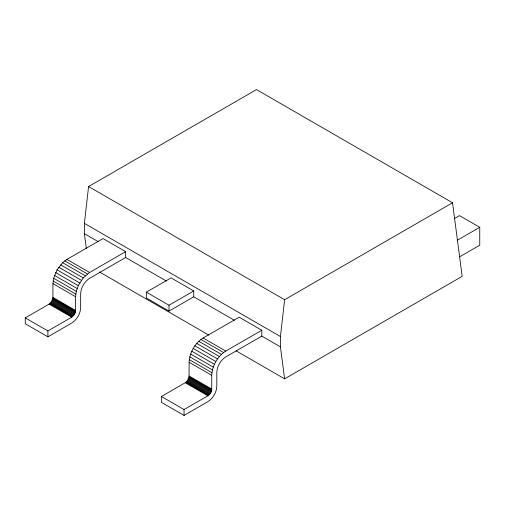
<?xml version="1.0" encoding="UTF-8"?>
<svg xmlns="http://www.w3.org/2000/svg" width="505" height="505" viewBox="0 0 505 505"><rect width="100%" height="100%" fill="white"/><g stroke="black" fill="none" stroke-linecap="round" stroke-linejoin="round"><path stroke-width="0.76" d="M125.657 257.506L89.606 278.318C84.392 281.62 80.92 287.629 80.667 293.796L80.667 307.558C80.415 313.725 76.943 319.741 71.729 323.042L47.893 336.803L25.25 323.73L25.25 317.879L49.086 304.117L51.358 301.952L52.911 298.139L52.956 283.652L53.644 278.255L57.059 269.847L62.633 262.682L66.963 259.393L103.014 238.581L125.657 251.654L125.657 257.506L166.341 280.995M25.25 317.879L47.893 330.952L71.729 317.19L74.469 314.299L75.554 311.213L75.599 296.719L76.287 291.328L78.275 285.672L83.249 277.901L89.606 272.466L125.657 251.654M189.116 362.255C189.508 352.597 194.949 343.179 203.117 338.003L239.168 317.19L261.811 330.264L261.811 336.115L225.76 356.928C220.546 360.229 217.074 366.239 216.822 372.406L216.822 386.167C216.569 392.334 213.097 398.35 207.883 401.652L184.047 415.413L161.404 402.34L161.404 396.488L185.24 382.727L187.519 380.562L189.066 376.749L189.116 362.255L211.759 375.329L211.709 389.822L211.021 392.151L209.644 394.298L207.883 395.8L184.047 409.561L161.404 396.488M211.759 375.329C212.15 365.67 217.592 356.252 225.76 351.076L261.811 330.264M86.33 248.504L84.392 233.682L84.392 223.361L88.577 186.541L256.502 89.587L452.543 202.77L462.17 276.342L284.618 378.851L236.119 350.849M284.618 378.851L280.433 346.866L280.433 336.545L284.618 299.724L452.543 202.77M193.731 296.807L169.005 311.086L146.362 298.013L146.362 292.161L171.088 277.889L193.731 290.962L193.731 296.807L234.421 320.296M146.362 292.161L169.005 305.235L193.731 290.962M454.191 218.678L459.493 215.616L479.75 227.313L479.75 245.203L459.512 256.887M457.397 240.222L479.75 227.313M88.577 186.541L284.618 299.724M84.392 223.361L280.433 336.545M84.392 233.682L98.355 241.743M261.811 336.115L280.433 346.866M99.504 271.974L208.799 335.074M66.963 259.393L89.606 272.466M203.117 338.003L225.76 351.076M64.773 260.858L87.415 273.931M200.927 339.467L223.57 352.541M62.633 262.682L85.276 275.755M198.793 341.292L221.436 354.365M60.606 264.828L83.249 277.901M196.761 343.438L219.404 356.511M58.732 267.233L81.374 280.307M194.886 345.843L217.529 358.916M57.059 269.847L79.702 282.92M193.213 348.456L215.856 361.529M55.632 272.599L78.275 285.672M191.786 351.209L214.429 364.282M54.483 275.427L77.126 288.5M190.637 354.037L213.287 367.11M53.644 278.255L76.287 291.328M189.798 356.865L212.441 369.938M53.132 281.02L75.775 294.093M189.287 359.629L211.93 372.703M52.956 283.652L75.599 296.719M52.956 297.413L75.599 310.48M189.116 376.017L211.759 389.09M52.911 298.139L75.554 311.213M189.066 376.749L211.709 389.822M52.766 298.903L75.409 311.976M188.927 377.513L211.57 390.586M52.539 299.686L75.182 312.759M188.693 378.295L211.336 391.369M52.217 300.469L74.86 313.542M188.378 379.078L211.021 392.151M51.826 301.226L74.469 314.299M187.98 379.836L210.623 392.909M51.358 301.952L74.001 315.025M187.519 380.562L210.162 393.635M50.841 302.615L73.484 315.688M187.001 381.224L209.644 394.298M50.279 303.208L72.922 316.281M186.44 381.818L209.083 394.891M49.692 303.713L72.335 316.786M185.846 382.323L208.489 395.396M49.086 304.117L71.729 317.19M185.24 382.727L207.883 395.8M184.047 409.561L184.047 415.413M169.005 305.235L169.005 311.086M47.893 330.952L47.893 336.803"/></g></svg>
